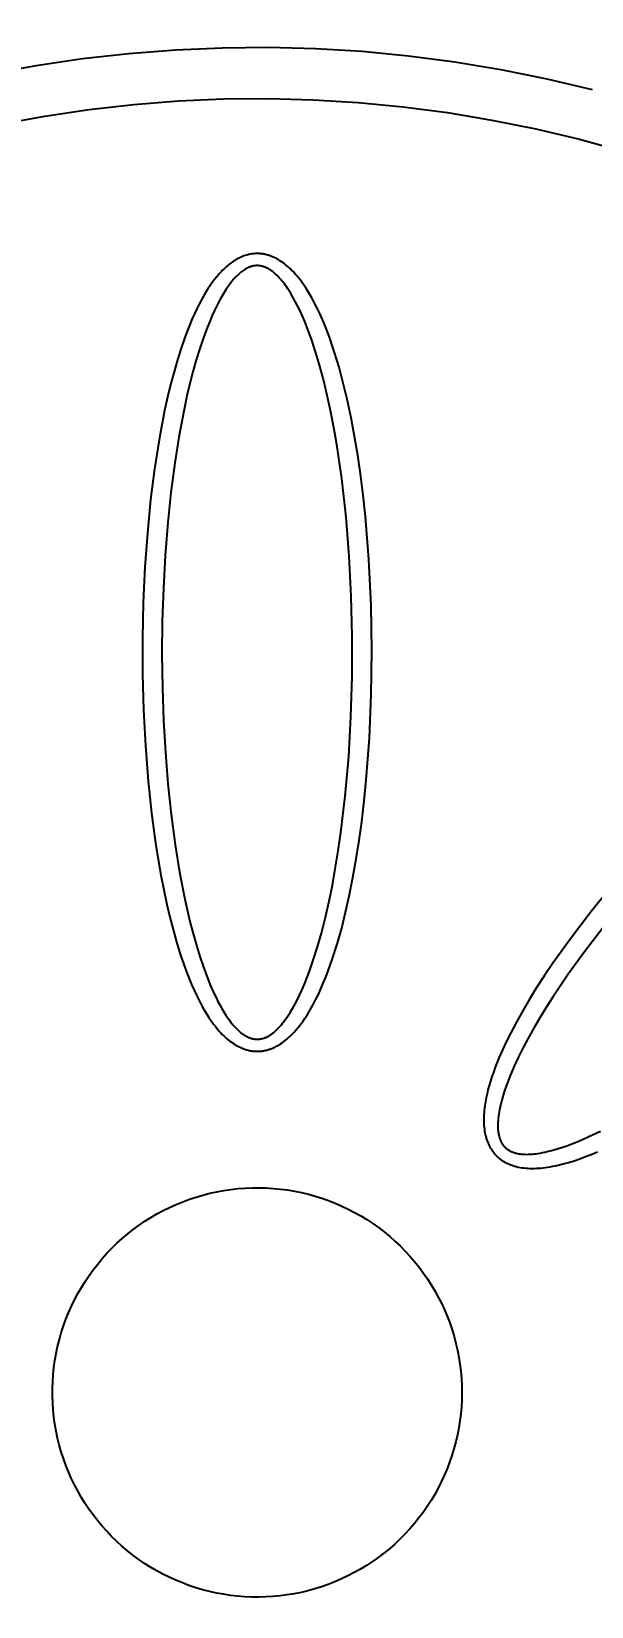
# Model space of a CAD drawing. Header units: millimetres. Extents: x 2944 to 4044, y 1234 to 2718.
# Drawn here: x 3798.56 to 3812.03, y 1647.09 to 1685 of the extents above; entities that cross this region are included whole.
import ezdxf

# ---------------------------------------------------------------- set-up
doc = ezdxf.new("R2010")
doc.units = ezdxf.units.MM
doc.layers.add('DIM2', color=3, linetype='Continuous')
doc.layers.add('main', color=7, linetype='Continuous')
doc.styles.get("Standard").update_dxf_attribs({"font": 'arial.ttf'})
doc.dimstyles.new('ISO-25', dxfattribs={"dimtxt": 2.5, "dimasz": 2.5, "dimexe": 1.25, "dimexo": 0.625, "dimtad": 1, "dimtxsty": 'Standard', "dimcen": 2.5, "dimadec": 0, "dimazin": 0, "dimtfac": 1, "dimtmove": 0, "dimatfit": 3, "dimfxl": 1, "dimarcsym": 0})

# ---------------------------------------------------------------- blocks, each defined once
blk = doc.blocks.new('*D29')
at = {"layer": 'Defpoints', "color": 0, "transparency": 16777216}
for p in [(3891.315, 1712.207), (3941.723, 1712.207), (3803.94, 1596.91)]:
    blk.add_point(p, dxfattribs=at)
at = {"layer": 'DIM2', "color": 0, "lineweight": -2, "transparency": 16777216}
for p, q in [((3891.94, 1712.207), (3942.973, 1712.207)), ((3941.723, 1608.91), (3941.723, 1700.207)), ((3804.565, 1596.91), (3942.973, 1596.91))]:
    blk.add_line(p, q, dxfattribs=at)
at = {"layer": 'DIM2', "color": 0, "transparency": 16777216}
for points in [[(3939.723, 1700.207), (3943.723, 1700.207), (3941.723, 1712.207)], [(3939.723, 1608.91), (3943.723, 1608.91), (3941.723, 1596.91)]]:
    blk.add_solid(points, dxfattribs=at)
at = {"layer": 'DIM2', "color": 0, "transparency": 16777216, "insert": (3929.065, 1654.558), "char_height": 15, "attachment_point": 5, "rotation": 90}
blk.add_mtext('115', dxfattribs=at)
blk = doc.blocks.new('*D23')
at = {"layer": 'Defpoints', "color": 0, "transparency": 16777216}
for p in [(3748.658, 1786.691), (3748.658, 1652.306), (3895.616, 1649.24)]:
    blk.add_point(p, dxfattribs=at)
at = {"layer": 'DIM2', "color": 0, "lineweight": -2, "transparency": 16777216}
for p, q in [((3748.658, 1652.931), (3748.658, 1787.941)), ((3895.616, 1649.865), (3895.616, 1787.941)), ((3883.616, 1786.691), (3760.658, 1786.691))]:
    blk.add_line(p, q, dxfattribs=at)
at = {"layer": 'DIM2', "color": 0, "transparency": 16777216}
for points in [[(3760.658, 1788.691), (3760.658, 1784.691), (3748.658, 1786.691)], [(3883.616, 1788.691), (3883.616, 1784.691), (3895.616, 1786.691)]]:
    blk.add_solid(points, dxfattribs=at)
at = {"layer": 'DIM2', "color": 0, "transparency": 16777216, "insert": (3822.137, 1799.222), "char_height": 15, "attachment_point": 5}
blk.add_mtext('147', dxfattribs=at)

msp = doc.modelspace()

# ---------------------------------------------------------------- linework, layer by layer
at = {"layer": 'main'}
for p, q in [((3798.673, 1684.179), (3799.785, 1684.345)), ((3799.785, 1684.345), (3800.901, 1684.471)), ((3800.901, 1684.471), (3802.022, 1684.559)), ((3802.022, 1684.559), (3803.145, 1684.608)), ((3803.145, 1684.608), (3804.269, 1684.617)), ((3804.269, 1684.617), (3805.392, 1684.588)), ((3805.392, 1684.588), (3806.514, 1684.52)), ((3806.514, 1684.52), (3807.633, 1684.413)), ((3807.633, 1684.413), (3808.747, 1684.267)), ((3797.568, 1683.976), (3798.673, 1684.179)), ((3808.747, 1684.267), (3809.856, 1684.083)), ((3809.856, 1684.083), (3810.958, 1683.86)), ((3810.958, 1683.86), (3812.051, 1683.599)), ((3799.946, 1683.12), (3801.02, 1683.241)), ((3801.02, 1683.241), (3802.098, 1683.326)), ((3802.098, 1683.326), (3803.178, 1683.373)), ((3803.178, 1683.373), (3804.259, 1683.382)), ((3804.259, 1683.382), (3805.339, 1683.354)), ((3805.339, 1683.354), (3806.419, 1683.288)), ((3806.419, 1683.288), (3807.495, 1683.185)), ((3807.495, 1683.185), (3808.567, 1683.045)), ((3797.813, 1682.765), (3798.877, 1682.961)), ((3798.877, 1682.961), (3799.946, 1683.12)), ((3808.567, 1683.045), (3809.633, 1682.867)), ((3809.633, 1682.867), (3810.692, 1682.653)), ((3810.692, 1682.653), (3811.744, 1682.402)), ((3811.744, 1682.402), (3812.786, 1682.115)), ((3803.33, 1679.405), (3803.302, 1679.382)), ((3803.359, 1679.426), (3803.33, 1679.405)), ((3803.389, 1679.448), (3803.359, 1679.426)), ((3803.419, 1679.468), (3803.389, 1679.448)), ((3803.449, 1679.487), (3803.419, 1679.468)), ((3803.48, 1679.506), (3803.449, 1679.487)), ((3803.512, 1679.524), (3803.48, 1679.506)), ((3803.544, 1679.541), (3803.512, 1679.524)), ((3803.574, 1679.555), (3803.544, 1679.541)), ((3803.605, 1679.569), (3803.574, 1679.555)), ((3803.636, 1679.582), (3803.605, 1679.569)), ((3803.667, 1679.594), (3803.636, 1679.582)), ((3803.699, 1679.605), (3803.667, 1679.594)), ((3803.731, 1679.615), (3803.699, 1679.605)), ((3803.764, 1679.624), (3803.731, 1679.615)), ((3803.78, 1679.628), (3803.764, 1679.624)), ((3803.796, 1679.631), (3803.78, 1679.628)), ((3803.827, 1679.637), (3803.796, 1679.631)), ((3803.857, 1679.642), (3803.827, 1679.637)), ((3803.887, 1679.646), (3803.857, 1679.642)), ((3803.918, 1679.649), (3803.887, 1679.646)), ((3803.949, 1679.651), (3803.918, 1679.649)), ((3803.98, 1679.652), (3803.949, 1679.651)), ((3804.01, 1679.652), (3803.98, 1679.652)), ((3804.026, 1679.651), (3804.01, 1679.652)), ((3804.041, 1679.65), (3804.026, 1679.651)), ((3804.061, 1679.649), (3804.041, 1679.65)), ((3804.081, 1679.647), (3804.061, 1679.649)), ((3804.101, 1679.645), (3804.081, 1679.647)), ((3804.121, 1679.642), (3804.101, 1679.645)), ((3804.141, 1679.639), (3804.121, 1679.642)), ((3804.161, 1679.635), (3804.141, 1679.639)), ((3804.181, 1679.631), (3804.161, 1679.635)), ((3804.201, 1679.627), (3804.181, 1679.631)), ((3804.22, 1679.622), (3804.201, 1679.627)), ((3804.24, 1679.616), (3804.22, 1679.622)), ((3804.259, 1679.611), (3804.24, 1679.616)), ((3804.278, 1679.605), (3804.259, 1679.611)), ((3804.297, 1679.598), (3804.278, 1679.605)), ((3804.316, 1679.591), (3804.297, 1679.598)), ((3804.335, 1679.584), (3804.316, 1679.591)), ((3804.354, 1679.577), (3804.335, 1679.584)), ((3804.375, 1679.568), (3804.354, 1679.577)), ((3804.396, 1679.559), (3804.375, 1679.568)), ((3804.416, 1679.549), (3804.396, 1679.559)), ((3804.437, 1679.539), (3804.416, 1679.549)), ((3804.457, 1679.528), (3804.437, 1679.539)), ((3804.477, 1679.517), (3804.457, 1679.528)), ((3804.496, 1679.506), (3804.477, 1679.517)), ((3804.516, 1679.494), (3804.496, 1679.506)), ((3804.554, 1679.47), (3804.516, 1679.494)), ((3804.592, 1679.445), (3804.554, 1679.47)), ((3804.629, 1679.418), (3804.592, 1679.445)), ((3804.665, 1679.39), (3804.629, 1679.418)), ((3802.961, 1679.027), (3802.908, 1678.957)), ((3803.016, 1679.095), (3802.961, 1679.027)), ((3803.044, 1679.128), (3803.016, 1679.095)), ((3803.073, 1679.161), (3803.044, 1679.128)), ((3803.099, 1679.191), (3803.073, 1679.161)), ((3803.127, 1679.22), (3803.099, 1679.191)), ((3803.154, 1679.249), (3803.127, 1679.22)), ((3803.183, 1679.277), (3803.154, 1679.249)), ((3803.212, 1679.304), (3803.183, 1679.277)), ((3803.241, 1679.331), (3803.212, 1679.304)), ((3803.271, 1679.357), (3803.241, 1679.331)), ((3803.302, 1679.382), (3803.271, 1679.357)), ((3803.429, 1679.04), (3803.403, 1679.009)), ((3803.452, 1679.065), (3803.429, 1679.04)), ((3803.474, 1679.089), (3803.452, 1679.065)), ((3803.498, 1679.113), (3803.474, 1679.089)), ((3803.521, 1679.136), (3803.498, 1679.113)), ((3803.546, 1679.159), (3803.521, 1679.136)), ((3803.571, 1679.181), (3803.546, 1679.159)), ((3803.596, 1679.202), (3803.571, 1679.181)), ((3803.622, 1679.222), (3803.596, 1679.202)), ((3803.645, 1679.239), (3803.622, 1679.222)), ((3803.668, 1679.255), (3803.645, 1679.239)), ((3803.692, 1679.27), (3803.668, 1679.255)), ((3803.704, 1679.277), (3803.692, 1679.27)), ((3803.716, 1679.284), (3803.704, 1679.277)), ((3803.728, 1679.291), (3803.716, 1679.284)), ((3803.741, 1679.298), (3803.728, 1679.291)), ((3803.753, 1679.304), (3803.741, 1679.298)), ((3803.766, 1679.31), (3803.753, 1679.304)), ((3803.779, 1679.316), (3803.766, 1679.31)), ((3803.792, 1679.321), (3803.779, 1679.316)), ((3803.805, 1679.326), (3803.792, 1679.321)), ((3803.818, 1679.331), (3803.805, 1679.326)), ((3803.83, 1679.335), (3803.818, 1679.331)), ((3803.841, 1679.339), (3803.83, 1679.335)), ((3803.853, 1679.342), (3803.841, 1679.339)), ((3803.865, 1679.345), (3803.853, 1679.342)), ((3803.876, 1679.348), (3803.865, 1679.345)), ((3803.888, 1679.351), (3803.876, 1679.348)), ((3803.9, 1679.353), (3803.888, 1679.351)), ((3803.912, 1679.355), (3803.9, 1679.353)), ((3803.924, 1679.357), (3803.912, 1679.355)), ((3803.936, 1679.358), (3803.924, 1679.357)), ((3803.948, 1679.36), (3803.936, 1679.358)), ((3803.96, 1679.361), (3803.948, 1679.36)), ((3803.972, 1679.361), (3803.96, 1679.361)), ((3803.985, 1679.361), (3803.972, 1679.361)), ((3803.997, 1679.361), (3803.985, 1679.361)), ((3804.009, 1679.361), (3803.997, 1679.361)), ((3804.024, 1679.36), (3804.009, 1679.361)), ((3804.04, 1679.359), (3804.024, 1679.36)), ((3804.055, 1679.357), (3804.04, 1679.359)), ((3804.07, 1679.354), (3804.055, 1679.357)), ((3804.086, 1679.351), (3804.07, 1679.354)), ((3804.101, 1679.348), (3804.086, 1679.351)), ((3804.116, 1679.344), (3804.101, 1679.348)), ((3804.131, 1679.34), (3804.116, 1679.344)), ((3804.146, 1679.335), (3804.131, 1679.34)), ((3804.161, 1679.33), (3804.146, 1679.335)), ((3804.175, 1679.324), (3804.161, 1679.33)), ((3804.19, 1679.319), (3804.175, 1679.324)), ((3804.204, 1679.312), (3804.19, 1679.319)), ((3804.218, 1679.306), (3804.204, 1679.312)), ((3804.232, 1679.299), (3804.218, 1679.306)), ((3804.246, 1679.292), (3804.232, 1679.299)), ((3804.263, 1679.283), (3804.246, 1679.292)), ((3804.279, 1679.273), (3804.263, 1679.283)), ((3804.295, 1679.263), (3804.279, 1679.273)), ((3804.311, 1679.253), (3804.295, 1679.263)), ((3804.327, 1679.242), (3804.311, 1679.253)), ((3804.343, 1679.231), (3804.327, 1679.242)), ((3804.358, 1679.22), (3804.343, 1679.231)), ((3804.373, 1679.209), (3804.358, 1679.22)), ((3804.388, 1679.197), (3804.373, 1679.209)), ((3804.402, 1679.184), (3804.388, 1679.197)), ((3804.431, 1679.159), (3804.402, 1679.184)), ((3804.458, 1679.133), (3804.431, 1679.159)), ((3804.485, 1679.107), (3804.458, 1679.133)), ((3804.519, 1679.071), (3804.485, 1679.107)), ((3804.552, 1679.035), (3804.519, 1679.071)), ((3804.583, 1678.998), (3804.552, 1679.035)), ((3804.704, 1679.358), (3804.665, 1679.39)), ((3804.742, 1679.325), (3804.704, 1679.358)), ((3804.78, 1679.29), (3804.742, 1679.325)), ((3804.816, 1679.255), (3804.78, 1679.29)), ((3804.851, 1679.219), (3804.816, 1679.255)), ((3804.886, 1679.182), (3804.851, 1679.219)), ((3804.92, 1679.144), (3804.886, 1679.182)), ((3804.952, 1679.105), (3804.92, 1679.144)), ((3804.991, 1679.058), (3804.952, 1679.105)), ((3805.029, 1679.01), (3804.991, 1679.058)), ((3802.749, 1678.715), (3802.697, 1678.628)), ((3802.802, 1678.801), (3802.749, 1678.715)), ((3802.858, 1678.885), (3802.802, 1678.801)), ((3802.908, 1678.957), (3802.858, 1678.885)), ((3803.185, 1678.702), (3803.138, 1678.622)), ((3803.234, 1678.78), (3803.185, 1678.702)), ((3803.28, 1678.848), (3803.234, 1678.78)), ((3803.327, 1678.914), (3803.28, 1678.848)), ((3803.352, 1678.946), (3803.327, 1678.914)), ((3803.377, 1678.978), (3803.352, 1678.946)), ((3803.403, 1679.009), (3803.377, 1678.978)), ((3804.614, 1678.96), (3804.583, 1678.998)), ((3804.643, 1678.922), (3804.614, 1678.96)), ((3804.672, 1678.883), (3804.643, 1678.922)), ((3804.7, 1678.843), (3804.672, 1678.883)), ((3804.728, 1678.803), (3804.7, 1678.843)), ((3804.759, 1678.754), (3804.728, 1678.803)), ((3804.79, 1678.704), (3804.759, 1678.754)), ((3804.85, 1678.604), (3804.79, 1678.704)), ((3805.065, 1678.961), (3805.029, 1679.01)), ((3805.101, 1678.911), (3805.065, 1678.961)), ((3805.135, 1678.861), (3805.101, 1678.911)), ((3805.169, 1678.81), (3805.135, 1678.861)), ((3805.234, 1678.706), (3805.169, 1678.81)), ((3805.304, 1678.585), (3805.234, 1678.706)), ((3802.537, 1678.325), (3802.485, 1678.216)), ((3802.591, 1678.433), (3802.537, 1678.325)), ((3802.648, 1678.54), (3802.591, 1678.433)), ((3802.697, 1678.628), (3802.648, 1678.54)), ((3802.952, 1678.262), (3802.906, 1678.161)), ((3802.999, 1678.362), (3802.952, 1678.262)), ((3803.049, 1678.46), (3802.999, 1678.362)), ((3803.092, 1678.542), (3803.049, 1678.46)), ((3803.138, 1678.622), (3803.092, 1678.542)), ((3804.906, 1678.501), (3804.85, 1678.604)), ((3804.96, 1678.398), (3804.906, 1678.501)), ((3805.021, 1678.272), (3804.96, 1678.398)), ((3805.078, 1678.145), (3805.021, 1678.272)), ((3805.371, 1678.462), (3805.304, 1678.585)), ((3805.434, 1678.337), (3805.371, 1678.462)), ((3805.494, 1678.21), (3805.434, 1678.337)), ((3802.342, 1677.882), (3802.256, 1677.655)), ((3802.436, 1678.105), (3802.342, 1677.882)), ((3802.485, 1678.216), (3802.436, 1678.105)), ((3802.862, 1678.06), (3802.767, 1677.823)), ((3802.906, 1678.161), (3802.862, 1678.06)), ((3805.133, 1678.017), (3805.078, 1678.145)), ((3805.185, 1677.888), (3805.133, 1678.017)), ((3805.241, 1677.739), (3805.185, 1677.888)), ((3805.559, 1678.064), (3805.494, 1678.21)), ((3805.621, 1677.916), (3805.559, 1678.064)), ((3805.679, 1677.766), (3805.621, 1677.916)), ((3802.256, 1677.655), (3802.159, 1677.376)), ((3802.68, 1677.583), (3802.599, 1677.341)), ((3802.767, 1677.823), (3802.68, 1677.583)), ((3805.295, 1677.589), (3805.241, 1677.739)), ((3805.395, 1677.287), (3805.295, 1677.589)), ((3805.735, 1677.616), (3805.679, 1677.766)), ((3805.796, 1677.442), (3805.735, 1677.616)), ((3802.159, 1677.376), (3802.07, 1677.093)), ((3802.599, 1677.341), (3802.524, 1677.096)), ((3805.498, 1676.938), (3805.395, 1677.287)), ((3805.853, 1677.267), (3805.796, 1677.442)), ((3805.96, 1676.914), (3805.853, 1677.267)), ((3801.988, 1676.809), (3801.912, 1676.523)), ((3802.07, 1677.093), (3801.988, 1676.809)), ((3802.443, 1676.809), (3802.369, 1676.521)), ((3802.524, 1677.096), (3802.443, 1676.809)), ((3805.591, 1676.586), (3805.498, 1676.938)), ((3806.062, 1676.533), (3805.96, 1676.914)), ((3801.912, 1676.523), (3801.834, 1676.198)), ((3802.369, 1676.521), (3802.3, 1676.23)), ((3805.676, 1676.233), (3805.591, 1676.586)), ((3806.154, 1676.15), (3806.062, 1676.533)), ((3801.834, 1676.198), (3801.762, 1675.872)), ((3802.3, 1676.23), (3802.237, 1675.939)), ((3805.753, 1675.877), (3805.676, 1676.233)), ((3806.249, 1675.702), (3806.154, 1676.15)), ((3801.762, 1675.872), (3801.637, 1675.217)), ((3802.237, 1675.939), (3802.111, 1675.28)), ((3805.832, 1675.469), (3805.753, 1675.877)), ((3806.334, 1675.252), (3806.249, 1675.702)), ((3802.111, 1675.28), (3802.005, 1674.618)), ((3805.903, 1675.059), (3805.832, 1675.469)), ((3806.409, 1674.801), (3806.334, 1675.252)), ((3801.637, 1675.217), (3801.52, 1674.474)), ((3806.024, 1674.236), (3805.903, 1675.059)), ((3801.52, 1674.474), (3801.425, 1673.729)), ((3802.005, 1674.618), (3801.911, 1673.898)), ((3806.475, 1674.348), (3806.409, 1674.801)), ((3806.128, 1673.305), (3806.024, 1674.236)), ((3806.539, 1673.835), (3806.475, 1674.348)), ((3801.425, 1673.729), (3801.346, 1672.922)), ((3801.911, 1673.898), (3801.836, 1673.177)), ((3806.595, 1673.32), (3806.539, 1673.835)), ((3801.836, 1673.177), (3801.774, 1672.388)), ((3806.204, 1672.372), (3806.128, 1673.305)), ((3806.678, 1672.29), (3806.595, 1673.32)), ((3801.346, 1672.922), (3801.288, 1672.113)), ((3801.774, 1672.388), (3801.731, 1671.598)), ((3806.254, 1671.406), (3806.204, 1672.372)), ((3806.732, 1671.191), (3806.678, 1672.29)), ((3801.288, 1672.113), (3801.247, 1671.252)), ((3801.731, 1671.598), (3801.705, 1670.801)), ((3801.247, 1671.252), (3801.228, 1670.391)), ((3806.278, 1670.439), (3806.254, 1671.406)), ((3806.75, 1670.091), (3806.732, 1671.191)), ((3801.705, 1670.801), (3801.697, 1670.003)), ((3801.228, 1670.391), (3801.231, 1669.529)), ((3806.275, 1669.471), (3806.278, 1670.439)), ((3801.697, 1670.003), (3801.707, 1669.206)), ((3806.735, 1669.039), (3806.75, 1670.091)), ((3801.231, 1669.529), (3801.254, 1668.667)), ((3801.707, 1669.206), (3801.735, 1668.408)), ((3806.246, 1668.504), (3806.275, 1669.471)), ((3806.689, 1667.989), (3806.735, 1669.039)), ((3801.254, 1668.667), (3801.299, 1667.811)), ((3801.735, 1668.408), (3801.779, 1667.646)), ((3806.191, 1667.547), (3806.246, 1668.504)), ((3801.299, 1667.811), (3801.366, 1666.955)), ((3801.779, 1667.646), (3801.84, 1666.886)), ((3806.613, 1666.982), (3806.689, 1667.989)), ((3806.108, 1666.592), (3806.191, 1667.547)), ((3801.366, 1666.955), (3801.448, 1666.179)), ((3801.84, 1666.886), (3801.917, 1666.154)), ((3806.563, 1666.48), (3806.613, 1666.982)), ((3806.004, 1665.715), (3806.108, 1666.592)), ((3801.448, 1666.179), (3801.553, 1665.405)), ((3801.917, 1666.154), (3802.014, 1665.424)), ((3806.504, 1665.978), (3806.563, 1666.48)), ((3806.443, 1665.528), (3806.504, 1665.978)), ((3801.553, 1665.405), (3801.672, 1664.691)), ((3802.014, 1665.424), (3802.121, 1664.765)), ((3805.94, 1665.278), (3806.004, 1665.715)), ((3806.373, 1665.08), (3806.443, 1665.528)), ((3805.869, 1664.842), (3805.94, 1665.278)), ((3806.294, 1664.633), (3806.373, 1665.08)), ((3801.672, 1664.691), (3801.741, 1664.336)), ((3802.121, 1664.765), (3802.248, 1664.11)), ((3805.798, 1664.452), (3805.869, 1664.842)), ((3806.205, 1664.188), (3806.294, 1664.633)), ((3801.741, 1664.336), (3801.817, 1663.982)), ((3805.719, 1664.064), (3805.798, 1664.452)), ((3812.49, 1664.39), (3811.999, 1663.783)), ((3801.817, 1663.982), (3801.887, 1663.681)), ((3802.248, 1664.11), (3802.311, 1663.824)), ((3805.631, 1663.677), (3805.719, 1664.064)), ((3806.118, 1663.801), (3806.205, 1664.188)), ((3801.887, 1663.681), (3801.964, 1663.382)), ((3802.311, 1663.824), (3802.38, 1663.54)), ((3802.38, 1663.54), (3802.454, 1663.257)), ((3805.533, 1663.293), (3805.631, 1663.677)), ((3806.022, 1663.417), (3806.118, 1663.801)), ((3811.999, 1663.783), (3811.525, 1663.161)), ((3801.964, 1663.382), (3802.048, 1663.085)), ((3802.454, 1663.257), (3802.534, 1662.976)), ((3805.441, 1662.967), (3805.533, 1663.293)), ((3805.919, 1663.05), (3806.022, 1663.417)), ((3811.525, 1663.161), (3811.105, 1662.573)), ((3812.313, 1663.433), (3811.866, 1662.849)), ((3802.048, 1663.085), (3802.139, 1662.789)), ((3802.139, 1662.789), (3802.222, 1662.542)), ((3802.534, 1662.976), (3802.608, 1662.736)), ((3802.608, 1662.736), (3802.688, 1662.497)), ((3805.339, 1662.643), (3805.441, 1662.967)), ((3805.804, 1662.686), (3805.919, 1663.05)), ((3811.866, 1662.849), (3811.475, 1662.307)), ((3802.222, 1662.542), (3802.312, 1662.298)), ((3802.688, 1662.497), (3802.774, 1662.261)), ((3805.181, 1662.208), (3805.236, 1662.352)), ((3805.236, 1662.352), (3805.339, 1662.643)), ((3805.64, 1662.237), (3805.698, 1662.386)), ((3805.698, 1662.386), (3805.804, 1662.686)), ((3811.105, 1662.573), (3810.903, 1662.273)), ((3802.312, 1662.298), (3802.36, 1662.177)), ((3802.36, 1662.177), (3802.41, 1662.057)), ((3802.41, 1662.057), (3802.463, 1661.938)), ((3802.774, 1662.261), (3802.869, 1662.028)), ((3802.869, 1662.028), (3802.953, 1661.838)), ((3805.071, 1661.942), (3805.124, 1662.065)), ((3805.124, 1662.065), (3805.181, 1662.208)), ((3805.522, 1661.955), (3805.58, 1662.089)), ((3805.58, 1662.089), (3805.64, 1662.237)), ((3810.706, 1661.969), (3810.544, 1661.707)), ((3810.903, 1662.273), (3810.706, 1661.969)), ((3811.475, 1662.307), (3811.102, 1661.754)), ((3802.463, 1661.938), (3802.517, 1661.82)), ((3802.517, 1661.82), (3802.566, 1661.721)), ((3802.566, 1661.721), (3802.616, 1661.623)), ((3802.616, 1661.623), (3802.668, 1661.527)), ((3802.953, 1661.838), (3802.998, 1661.744)), ((3802.998, 1661.744), (3803.045, 1661.65)), ((3803.045, 1661.65), (3803.089, 1661.567)), ((3804.839, 1661.481), (3804.894, 1661.579)), ((3804.894, 1661.579), (3804.956, 1661.698)), ((3804.956, 1661.698), (3805.015, 1661.819)), ((3805.015, 1661.819), (3805.071, 1661.942)), ((3805.328, 1661.562), (3805.396, 1661.691)), ((3805.396, 1661.691), (3805.461, 1661.822)), ((3805.461, 1661.822), (3805.522, 1661.955)), ((3810.544, 1661.707), (3810.386, 1661.441)), ((3811.102, 1661.754), (3810.945, 1661.508)), ((3802.668, 1661.527), (3802.723, 1661.432)), ((3802.723, 1661.432), (3802.774, 1661.347)), ((3802.774, 1661.347), (3802.827, 1661.264)), ((3802.827, 1661.264), (3802.883, 1661.183)), ((3803.089, 1661.567), (3803.135, 1661.485)), ((3803.135, 1661.485), (3803.184, 1661.404)), ((3803.184, 1661.404), (3803.234, 1661.324)), ((3803.234, 1661.324), (3803.29, 1661.241)), ((3803.29, 1661.241), (3803.319, 1661.201)), ((3803.319, 1661.201), (3803.349, 1661.161)), ((3804.629, 1661.163), (3804.656, 1661.199)), ((3804.656, 1661.199), (3804.689, 1661.244)), ((3804.689, 1661.244), (3804.721, 1661.291)), ((3804.721, 1661.291), (3804.751, 1661.337)), ((3804.751, 1661.337), (3804.781, 1661.385)), ((3804.781, 1661.385), (3804.839, 1661.481)), ((3805.092, 1661.18), (3805.128, 1661.232)), ((3805.128, 1661.232), (3805.164, 1661.286)), ((3805.164, 1661.286), (3805.199, 1661.34)), ((3805.199, 1661.34), (3805.265, 1661.45)), ((3805.265, 1661.45), (3805.328, 1661.562)), ((3810.386, 1661.441), (3810.235, 1661.171)), ((3810.792, 1661.258), (3810.644, 1661.006)), ((3810.945, 1661.508), (3810.792, 1661.258)), ((3802.883, 1661.183), (3802.941, 1661.103)), ((3802.941, 1661.103), (3802.974, 1661.061)), ((3802.974, 1661.061), (3803.007, 1661.019)), ((3803.007, 1661.019), (3803.042, 1660.978)), ((3803.042, 1660.978), (3803.077, 1660.937)), ((3803.077, 1660.937), (3803.113, 1660.898)), ((3803.113, 1660.898), (3803.15, 1660.859)), ((3803.15, 1660.859), (3803.189, 1660.822)), ((3803.189, 1660.822), (3803.228, 1660.785)), ((3803.349, 1661.161), (3803.38, 1661.122)), ((3803.38, 1661.122), (3803.412, 1661.083)), ((3803.412, 1661.083), (3803.445, 1661.046)), ((3803.445, 1661.046), (3803.48, 1661.009)), ((3803.48, 1661.009), (3803.506, 1660.982)), ((3803.506, 1660.982), (3803.534, 1660.956)), ((3803.534, 1660.956), (3803.562, 1660.93)), ((3803.562, 1660.93), (3803.591, 1660.906)), ((3803.591, 1660.906), (3803.605, 1660.894)), ((3803.605, 1660.894), (3803.62, 1660.883)), ((3803.62, 1660.883), (3803.635, 1660.871)), ((3803.635, 1660.871), (3803.651, 1660.86)), ((3803.651, 1660.86), (3803.667, 1660.85)), ((3803.667, 1660.85), (3803.683, 1660.84)), ((3803.683, 1660.84), (3803.699, 1660.83)), ((3803.699, 1660.83), (3803.715, 1660.82)), ((3803.715, 1660.82), (3803.728, 1660.813)), ((3804.257, 1660.818), (3804.273, 1660.826)), ((3804.273, 1660.826), (3804.288, 1660.835)), ((3804.288, 1660.835), (3804.303, 1660.845)), ((3804.303, 1660.845), (3804.317, 1660.855)), ((3804.317, 1660.855), (3804.332, 1660.865)), ((3804.332, 1660.865), (3804.346, 1660.875)), ((3804.346, 1660.875), (3804.36, 1660.886)), ((3804.36, 1660.886), (3804.388, 1660.907)), ((3804.388, 1660.907), (3804.415, 1660.93)), ((3804.415, 1660.93), (3804.432, 1660.945)), ((3804.432, 1660.945), (3804.448, 1660.961)), ((3804.448, 1660.961), (3804.481, 1660.992)), ((3804.481, 1660.992), (3804.512, 1661.025)), ((3804.512, 1661.025), (3804.543, 1661.058)), ((3804.543, 1661.058), (3804.572, 1661.092)), ((3804.572, 1661.092), (3804.601, 1661.127)), ((3804.601, 1661.127), (3804.629, 1661.163)), ((3804.772, 1660.806), (3804.81, 1660.843)), ((3804.81, 1660.843), (3804.848, 1660.881)), ((3804.848, 1660.881), (3804.884, 1660.92)), ((3804.884, 1660.92), (3804.92, 1660.96)), ((3804.92, 1660.96), (3804.955, 1661.001)), ((3804.955, 1661.001), (3804.989, 1661.042)), ((3804.989, 1661.042), (3805.022, 1661.085)), ((3805.022, 1661.085), (3805.054, 1661.127)), ((3805.054, 1661.127), (3805.092, 1661.18)), ((3810.091, 1660.898), (3809.975, 1660.664)), ((3810.235, 1661.171), (3810.091, 1660.898)), ((3810.644, 1661.006), (3810.502, 1660.751)), ((3803.228, 1660.785), (3803.262, 1660.755)), ((3803.262, 1660.755), (3803.296, 1660.726)), ((3803.296, 1660.726), (3803.331, 1660.698)), ((3803.331, 1660.698), (3803.368, 1660.671)), ((3803.368, 1660.671), (3803.405, 1660.645)), ((3803.405, 1660.645), (3803.442, 1660.621)), ((3803.442, 1660.621), (3803.462, 1660.609)), ((3803.462, 1660.609), (3803.481, 1660.597)), ((3803.481, 1660.597), (3803.501, 1660.586)), ((3803.501, 1660.586), (3803.52, 1660.575)), ((3803.52, 1660.575), (3803.557, 1660.556)), ((3803.557, 1660.556), (3803.576, 1660.547)), ((3803.576, 1660.547), (3803.595, 1660.539)), ((3803.595, 1660.539), (3803.613, 1660.531)), ((3803.613, 1660.531), (3803.633, 1660.523)), ((3803.633, 1660.523), (3803.652, 1660.515)), ((3803.652, 1660.515), (3803.671, 1660.508)), ((3803.671, 1660.508), (3803.691, 1660.501)), ((3803.691, 1660.501), (3803.71, 1660.495)), ((3803.71, 1660.495), (3803.73, 1660.489)), ((3803.728, 1660.813), (3803.742, 1660.806)), ((3803.73, 1660.489), (3803.75, 1660.484)), ((3803.742, 1660.806), (3803.756, 1660.799)), ((3803.75, 1660.484), (3803.77, 1660.478)), ((3803.756, 1660.799), (3803.77, 1660.793)), ((3803.77, 1660.793), (3803.784, 1660.786)), ((3803.77, 1660.478), (3803.79, 1660.474)), ((3803.784, 1660.786), (3803.798, 1660.781)), ((3803.79, 1660.474), (3803.81, 1660.47)), ((3803.798, 1660.781), (3803.812, 1660.775)), ((3803.81, 1660.47), (3803.83, 1660.466)), ((3803.812, 1660.775), (3803.826, 1660.77)), ((3803.826, 1660.77), (3803.841, 1660.765)), ((3803.83, 1660.466), (3803.851, 1660.462)), ((3803.841, 1660.765), (3803.855, 1660.761)), ((3803.851, 1660.462), (3803.871, 1660.46)), ((3803.855, 1660.761), (3803.87, 1660.757)), ((3803.87, 1660.757), (3803.885, 1660.753)), ((3803.871, 1660.46), (3803.891, 1660.457)), ((3803.885, 1660.753), (3803.9, 1660.75)), ((3803.891, 1660.457), (3803.912, 1660.455)), ((3803.9, 1660.75), (3803.915, 1660.748)), ((3803.912, 1660.455), (3803.932, 1660.454)), ((3803.915, 1660.748), (3803.93, 1660.746)), ((3803.93, 1660.746), (3803.945, 1660.744)), ((3803.932, 1660.454), (3803.953, 1660.453)), ((3803.945, 1660.744), (3803.96, 1660.743)), ((3803.953, 1660.453), (3803.973, 1660.452)), ((3803.96, 1660.743), (3803.975, 1660.742)), ((3803.973, 1660.452), (3803.994, 1660.452)), ((3803.975, 1660.742), (3803.989, 1660.742)), ((3803.989, 1660.742), (3804.004, 1660.743)), ((3803.994, 1660.452), (3804.015, 1660.452)), ((3804.004, 1660.743), (3804.019, 1660.743)), ((3804.015, 1660.452), (3804.035, 1660.453)), ((3804.019, 1660.743), (3804.034, 1660.745)), ((3804.034, 1660.745), (3804.048, 1660.746)), ((3804.035, 1660.453), (3804.056, 1660.455)), ((3804.048, 1660.746), (3804.063, 1660.748)), ((3804.056, 1660.455), (3804.076, 1660.456)), ((3804.063, 1660.748), (3804.078, 1660.751)), ((3804.076, 1660.456), (3804.097, 1660.458)), ((3804.078, 1660.751), (3804.093, 1660.754)), ((3804.093, 1660.754), (3804.107, 1660.757)), ((3804.097, 1660.458), (3804.117, 1660.461)), ((3804.107, 1660.757), (3804.122, 1660.761)), ((3804.117, 1660.461), (3804.137, 1660.464)), ((3804.122, 1660.761), (3804.136, 1660.765)), ((3804.136, 1660.765), (3804.15, 1660.77)), ((3804.137, 1660.464), (3804.158, 1660.468)), ((3804.15, 1660.77), (3804.164, 1660.775)), ((3804.158, 1660.468), (3804.178, 1660.472)), ((3804.164, 1660.775), (3804.178, 1660.78)), ((3804.178, 1660.78), (3804.195, 1660.787)), ((3804.178, 1660.472), (3804.198, 1660.476)), ((3804.195, 1660.787), (3804.211, 1660.794)), ((3804.198, 1660.476), (3804.219, 1660.481)), ((3804.211, 1660.794), (3804.226, 1660.801)), ((3804.219, 1660.481), (3804.239, 1660.487)), ((3804.226, 1660.801), (3804.242, 1660.809)), ((3804.239, 1660.487), (3804.259, 1660.493)), ((3804.242, 1660.809), (3804.257, 1660.818)), ((3804.259, 1660.493), (3804.279, 1660.499)), ((3804.279, 1660.499), (3804.298, 1660.506)), ((3804.298, 1660.506), (3804.318, 1660.513)), ((3804.318, 1660.513), (3804.338, 1660.52)), ((3804.338, 1660.52), (3804.357, 1660.528)), ((3804.357, 1660.528), (3804.376, 1660.536)), ((3804.376, 1660.536), (3804.395, 1660.545)), ((3804.395, 1660.545), (3804.414, 1660.554)), ((3804.414, 1660.554), (3804.433, 1660.563)), ((3804.433, 1660.563), (3804.47, 1660.583)), ((3804.47, 1660.583), (3804.49, 1660.594)), ((3804.49, 1660.594), (3804.511, 1660.606)), ((3804.511, 1660.606), (3804.531, 1660.618)), ((3804.531, 1660.618), (3804.55, 1660.631)), ((3804.55, 1660.631), (3804.589, 1660.657)), ((3804.589, 1660.657), (3804.628, 1660.685)), ((3804.628, 1660.685), (3804.665, 1660.713)), ((3804.665, 1660.713), (3804.701, 1660.743)), ((3804.701, 1660.743), (3804.737, 1660.774)), ((3804.737, 1660.774), (3804.772, 1660.806)), ((3809.975, 1660.664), (3809.866, 1660.428)), ((3810.384, 1660.528), (3810.272, 1660.303)), ((3810.502, 1660.751), (3810.384, 1660.528)), ((3809.718, 1660.067), (3809.673, 1659.944)), ((3809.765, 1660.188), (3809.718, 1660.067)), ((3809.814, 1660.308), (3809.765, 1660.188)), ((3809.866, 1660.428), (3809.814, 1660.308)), ((3810.167, 1660.075), (3810.069, 1659.843)), ((3810.272, 1660.303), (3810.167, 1660.075)), ((3809.603, 1659.736), (3809.572, 1659.631)), ((3809.637, 1659.841), (3809.603, 1659.736)), ((3809.673, 1659.944), (3809.637, 1659.841)), ((3810.069, 1659.843), (3809.994, 1659.649)), ((3809.499, 1659.333), (3809.481, 1659.236)), ((3809.52, 1659.429), (3809.499, 1659.333)), ((3809.543, 1659.525), (3809.52, 1659.429)), ((3809.572, 1659.631), (3809.543, 1659.525)), ((3809.899, 1659.361), (3809.873, 1659.271)), ((3809.926, 1659.452), (3809.899, 1659.361)), ((3809.959, 1659.551), (3809.926, 1659.452)), ((3809.994, 1659.649), (3809.959, 1659.551)), ((3809.445, 1658.925), (3809.442, 1658.871)), ((3809.448, 1658.978), (3809.445, 1658.925)), ((3809.453, 1659.032), (3809.448, 1658.978)), ((3809.459, 1659.085), (3809.453, 1659.032)), ((3809.466, 1659.138), (3809.459, 1659.085)), ((3809.481, 1659.236), (3809.466, 1659.138)), ((3809.802, 1658.94), (3809.795, 1658.89)), ((3809.81, 1658.989), (3809.802, 1658.94)), ((3809.829, 1659.088), (3809.81, 1658.989)), ((3809.85, 1659.179), (3809.829, 1659.088)), ((3809.873, 1659.271), (3809.85, 1659.179)), ((3809.442, 1658.871), (3809.441, 1658.818)), ((3809.441, 1658.818), (3809.442, 1658.764)), ((3809.442, 1658.764), (3809.443, 1658.711)), ((3809.443, 1658.711), (3809.446, 1658.666)), ((3809.446, 1658.666), (3809.45, 1658.621)), ((3809.45, 1658.621), (3809.455, 1658.576)), ((3809.455, 1658.576), (3809.462, 1658.531)), ((3809.782, 1658.741), (3809.78, 1658.691)), ((3809.78, 1658.691), (3809.78, 1658.653)), ((3809.78, 1658.653), (3809.78, 1658.615)), ((3809.78, 1658.615), (3809.782, 1658.577)), ((3809.785, 1658.791), (3809.782, 1658.741)), ((3809.782, 1658.577), (3809.785, 1658.54)), ((3809.789, 1658.841), (3809.785, 1658.791)), ((3809.795, 1658.89), (3809.789, 1658.841)), ((3809.462, 1658.531), (3809.47, 1658.487)), ((3809.47, 1658.487), (3809.479, 1658.443)), ((3809.479, 1658.443), (3809.484, 1658.421)), ((3809.484, 1658.421), (3809.49, 1658.399)), ((3809.49, 1658.399), (3809.496, 1658.377)), ((3809.496, 1658.377), (3809.502, 1658.355)), ((3809.502, 1658.355), (3809.515, 1658.316)), ((3809.515, 1658.316), (3809.521, 1658.297)), ((3809.521, 1658.297), (3809.529, 1658.277)), ((3809.529, 1658.277), (3809.536, 1658.258)), ((3809.536, 1658.258), (3809.544, 1658.239)), ((3809.544, 1658.239), (3809.552, 1658.22)), ((3809.552, 1658.22), (3809.561, 1658.201)), ((3809.561, 1658.201), (3809.57, 1658.183)), ((3809.57, 1658.183), (3809.58, 1658.164)), ((3809.785, 1658.54), (3809.787, 1658.521)), ((3809.787, 1658.521), (3809.79, 1658.502)), ((3809.79, 1658.502), (3809.793, 1658.483)), ((3809.793, 1658.483), (3809.796, 1658.465)), ((3809.796, 1658.465), (3809.8, 1658.446)), ((3809.8, 1658.446), (3809.804, 1658.428)), ((3809.804, 1658.428), (3809.808, 1658.409)), ((3809.808, 1658.409), (3809.813, 1658.391)), ((3809.813, 1658.391), (3809.817, 1658.376)), ((3809.817, 1658.376), (3809.822, 1658.362)), ((3809.822, 1658.362), (3809.827, 1658.347)), ((3809.827, 1658.347), (3809.832, 1658.333)), ((3809.832, 1658.333), (3809.837, 1658.319)), ((3809.837, 1658.319), (3809.843, 1658.304)), ((3809.843, 1658.304), (3809.849, 1658.291)), ((3809.849, 1658.291), (3809.856, 1658.277)), ((3809.856, 1658.277), (3809.863, 1658.263)), ((3809.863, 1658.263), (3809.87, 1658.25)), ((3809.87, 1658.25), (3809.878, 1658.237)), ((3809.878, 1658.237), (3809.886, 1658.224)), ((3809.886, 1658.224), (3809.894, 1658.211)), ((3809.894, 1658.211), (3809.903, 1658.198)), ((3809.903, 1658.198), (3809.912, 1658.186)), ((3809.912, 1658.186), (3809.922, 1658.174)), ((3809.922, 1658.174), (3809.931, 1658.163)), ((3811.311, 1658.134), (3811.438, 1658.178)), ((3811.438, 1658.178), (3811.564, 1658.225)), ((3811.564, 1658.225), (3811.689, 1658.275)), ((3811.689, 1658.275), (3811.831, 1658.335)), ((3811.831, 1658.335), (3811.972, 1658.398)), ((3811.972, 1658.398), (3812.25, 1658.532)), ((3809.58, 1658.164), (3809.589, 1658.146)), ((3809.589, 1658.146), (3809.599, 1658.128)), ((3809.599, 1658.128), (3809.61, 1658.11)), ((3809.61, 1658.11), (3809.621, 1658.093)), ((3809.621, 1658.093), (3809.632, 1658.076)), ((3809.632, 1658.076), (3809.644, 1658.059)), ((3809.644, 1658.059), (3809.656, 1658.042)), ((3809.656, 1658.042), (3809.668, 1658.026)), ((3809.668, 1658.026), (3809.681, 1658.01)), ((3809.681, 1658.01), (3809.694, 1657.994)), ((3809.694, 1657.994), (3809.707, 1657.978)), ((3809.707, 1657.978), (3809.721, 1657.963)), ((3809.721, 1657.963), (3809.735, 1657.948)), ((3809.735, 1657.948), (3809.75, 1657.933)), ((3809.75, 1657.933), (3809.765, 1657.919)), ((3809.765, 1657.919), (3809.78, 1657.905)), ((3809.78, 1657.905), (3809.795, 1657.891)), ((3809.795, 1657.891), (3809.811, 1657.878)), ((3809.811, 1657.878), (3809.827, 1657.865)), ((3809.827, 1657.865), (3809.843, 1657.853)), ((3809.843, 1657.853), (3809.86, 1657.841)), ((3809.86, 1657.841), (3809.876, 1657.829)), ((3809.876, 1657.829), (3809.894, 1657.817)), ((3809.894, 1657.817), (3809.911, 1657.806)), ((3809.911, 1657.806), (3809.929, 1657.795)), ((3809.929, 1657.795), (3809.947, 1657.785)), ((3809.931, 1658.163), (3809.941, 1658.152)), ((3809.941, 1658.152), (3809.952, 1658.142)), ((3809.952, 1658.142), (3809.962, 1658.132)), ((3809.962, 1658.132), (3809.973, 1658.122)), ((3809.973, 1658.122), (3809.985, 1658.112)), ((3809.985, 1658.112), (3809.996, 1658.103)), ((3809.996, 1658.103), (3810.008, 1658.094)), ((3810.008, 1658.094), (3810.02, 1658.085)), ((3810.02, 1658.085), (3810.033, 1658.077)), ((3810.033, 1658.077), (3810.046, 1658.069)), ((3810.046, 1658.069), (3810.058, 1658.062)), ((3810.058, 1658.062), (3810.072, 1658.054)), ((3810.072, 1658.054), (3810.085, 1658.048)), ((3810.085, 1658.048), (3810.098, 1658.041)), ((3810.098, 1658.041), (3810.112, 1658.035)), ((3810.112, 1658.035), (3810.128, 1658.028)), ((3810.128, 1658.028), (3810.145, 1658.022)), ((3810.145, 1658.022), (3810.161, 1658.016)), ((3810.161, 1658.016), (3810.178, 1658.011)), ((3810.178, 1658.011), (3810.195, 1658.006)), ((3810.195, 1658.006), (3810.212, 1658.001)), ((3810.212, 1658.001), (3810.229, 1657.997)), ((3810.229, 1657.997), (3810.246, 1657.993)), ((3810.246, 1657.993), (3810.263, 1657.989)), ((3810.263, 1657.989), (3810.28, 1657.986)), ((3810.28, 1657.986), (3810.298, 1657.983)), ((3810.298, 1657.983), (3810.315, 1657.981)), ((3810.315, 1657.981), (3810.35, 1657.977)), ((3810.35, 1657.977), (3810.385, 1657.974)), ((3810.385, 1657.974), (3810.408, 1657.973)), ((3810.408, 1657.973), (3810.431, 1657.972)), ((3810.431, 1657.972), (3810.476, 1657.971)), ((3810.476, 1657.971), (3810.521, 1657.972)), ((3810.521, 1657.972), (3810.566, 1657.974)), ((3810.566, 1657.974), (3810.611, 1657.977)), ((3810.611, 1657.977), (3810.656, 1657.982)), ((3810.656, 1657.982), (3810.701, 1657.987)), ((3810.701, 1657.987), (3810.746, 1657.993)), ((3810.746, 1657.993), (3810.801, 1658.002)), ((3810.801, 1658.002), (3810.856, 1658.013)), ((3810.856, 1658.013), (3810.911, 1658.024)), ((3810.911, 1658.024), (3810.966, 1658.036)), ((3810.966, 1658.036), (3811.075, 1658.063)), ((3811.075, 1658.063), (3811.183, 1658.094)), ((3811.183, 1658.094), (3811.311, 1658.134)), ((3811.478, 1657.775), (3811.618, 1657.818)), ((3811.618, 1657.818), (3811.756, 1657.865)), ((3811.756, 1657.865), (3811.893, 1657.916)), ((3811.893, 1657.916), (3812.029, 1657.969)), ((3812.029, 1657.969), (3812.176, 1658.031)), ((3809.947, 1657.785), (3809.966, 1657.775)), ((3809.966, 1657.775), (3809.984, 1657.765)), ((3809.984, 1657.765), (3810.003, 1657.756)), ((3810.003, 1657.756), (3810.022, 1657.747)), ((3810.022, 1657.747), (3810.041, 1657.739)), ((3810.041, 1657.739), (3810.06, 1657.73)), ((3810.06, 1657.73), (3810.08, 1657.723)), ((3810.08, 1657.723), (3810.099, 1657.715)), ((3810.099, 1657.715), (3810.119, 1657.708)), ((3810.119, 1657.708), (3810.139, 1657.702)), ((3810.139, 1657.702), (3810.178, 1657.689)), ((3810.178, 1657.689), (3810.201, 1657.683)), ((3810.201, 1657.683), (3810.224, 1657.677)), ((3810.224, 1657.677), (3810.247, 1657.671)), ((3810.247, 1657.671), (3810.27, 1657.666)), ((3810.27, 1657.666), (3810.316, 1657.657)), ((3810.316, 1657.657), (3810.362, 1657.65)), ((3810.362, 1657.65), (3810.409, 1657.644)), ((3810.409, 1657.644), (3810.456, 1657.639)), ((3810.456, 1657.639), (3810.503, 1657.636)), ((3810.503, 1657.636), (3810.55, 1657.634)), ((3810.55, 1657.634), (3810.603, 1657.633)), ((3810.603, 1657.633), (3810.657, 1657.633)), ((3810.657, 1657.633), (3810.71, 1657.635)), ((3810.71, 1657.635), (3810.764, 1657.638)), ((3810.764, 1657.638), (3810.817, 1657.642)), ((3810.817, 1657.642), (3810.871, 1657.648)), ((3810.871, 1657.648), (3810.924, 1657.654)), ((3810.924, 1657.654), (3810.977, 1657.661)), ((3810.977, 1657.661), (3811.04, 1657.672)), ((3811.04, 1657.672), (3811.104, 1657.683)), ((3811.104, 1657.683), (3811.167, 1657.696)), ((3811.167, 1657.696), (3811.229, 1657.71)), ((3811.229, 1657.71), (3811.354, 1657.74)), ((3811.354, 1657.74), (3811.478, 1657.775)), ((3802.683, 1656.991), (3802.849, 1657.033)), ((3802.849, 1657.033), (3803.016, 1657.07)), ((3803.016, 1657.07), (3803.184, 1657.101)), ((3803.184, 1657.101), (3803.353, 1657.126)), ((3803.353, 1657.126), (3803.523, 1657.145)), ((3803.523, 1657.145), (3803.694, 1657.158)), ((3803.694, 1657.158), (3803.865, 1657.165)), ((3803.865, 1657.165), (3804.036, 1657.167)), ((3804.036, 1657.167), (3804.207, 1657.162)), ((3804.207, 1657.162), (3804.377, 1657.152)), ((3804.377, 1657.152), (3804.548, 1657.135)), ((3804.548, 1657.135), (3804.717, 1657.113)), ((3804.717, 1657.113), (3804.886, 1657.085)), ((3804.886, 1657.085), (3805.053, 1657.05)), ((3805.053, 1657.05), (3805.22, 1657.011)), ((3801.729, 1656.618), (3801.882, 1656.694)), ((3801.882, 1656.694), (3802.038, 1656.765)), ((3802.038, 1656.765), (3802.196, 1656.829)), ((3802.196, 1656.829), (3802.357, 1656.889)), ((3802.357, 1656.889), (3802.519, 1656.943)), ((3802.519, 1656.943), (3802.683, 1656.991)), ((3805.22, 1657.011), (3805.384, 1656.965)), ((3805.384, 1656.965), (3805.548, 1656.914)), ((3805.548, 1656.914), (3805.709, 1656.857)), ((3805.709, 1656.857), (3805.868, 1656.794)), ((3805.868, 1656.794), (3806.025, 1656.726)), ((3806.025, 1656.726), (3806.179, 1656.653)), ((3806.179, 1656.653), (3806.331, 1656.574)), ((3801.145, 1656.263), (3801.286, 1656.36)), ((3801.286, 1656.36), (3801.431, 1656.451)), ((3801.431, 1656.451), (3801.578, 1656.537)), ((3801.578, 1656.537), (3801.729, 1656.618)), ((3806.331, 1656.574), (3806.48, 1656.49)), ((3806.48, 1656.49), (3806.626, 1656.401)), ((3806.626, 1656.401), (3806.769, 1656.307)), ((3806.769, 1656.307), (3806.909, 1656.208)), ((3800.615, 1655.831), (3800.742, 1655.946)), ((3800.742, 1655.946), (3800.873, 1656.057)), ((3800.873, 1656.057), (3801.007, 1656.162)), ((3801.007, 1656.162), (3801.145, 1656.263)), ((3806.909, 1656.208), (3807.045, 1656.104)), ((3807.045, 1656.104), (3807.177, 1655.996)), ((3807.177, 1655.996), (3807.305, 1655.883)), ((3800.26, 1655.461), (3800.374, 1655.589)), ((3800.374, 1655.589), (3800.493, 1655.712)), ((3800.493, 1655.712), (3800.615, 1655.831)), ((3807.305, 1655.883), (3807.43, 1655.766)), ((3807.43, 1655.766), (3807.55, 1655.644)), ((3807.55, 1655.644), (3807.666, 1655.519)), ((3807.666, 1655.519), (3807.778, 1655.389)), ((3799.946, 1655.056), (3800.046, 1655.195)), ((3800.046, 1655.195), (3800.151, 1655.33)), ((3800.151, 1655.33), (3800.26, 1655.461)), ((3807.778, 1655.389), (3807.885, 1655.256)), ((3807.885, 1655.256), (3807.987, 1655.119)), ((3799.675, 1654.621), (3799.76, 1654.769)), ((3799.76, 1654.769), (3799.85, 1654.914)), ((3799.85, 1654.914), (3799.946, 1655.056)), ((3807.987, 1655.119), (3808.084, 1654.978)), ((3808.084, 1654.978), (3808.177, 1654.834)), ((3808.177, 1654.834), (3808.264, 1654.687)), ((3799.52, 1654.316), (3799.595, 1654.469)), ((3799.595, 1654.469), (3799.675, 1654.621)), ((3808.264, 1654.687), (3808.347, 1654.537)), ((3808.347, 1654.537), (3808.424, 1654.385)), ((3808.424, 1654.385), (3808.496, 1654.23)), ((3799.329, 1653.84), (3799.387, 1654.001)), ((3799.387, 1654.001), (3799.451, 1654.159)), ((3799.451, 1654.159), (3799.52, 1654.316)), ((3808.496, 1654.23), (3808.562, 1654.072)), ((3808.562, 1654.072), (3808.623, 1653.912)), ((3799.229, 1653.513), (3799.276, 1653.677)), ((3799.276, 1653.677), (3799.329, 1653.84)), ((3808.623, 1653.912), (3808.678, 1653.75)), ((3808.678, 1653.75), (3808.728, 1653.587)), ((3799.152, 1653.179), (3799.187, 1653.347)), ((3799.187, 1653.347), (3799.229, 1653.513)), ((3808.728, 1653.587), (3808.772, 1653.421)), ((3808.772, 1653.421), (3808.81, 1653.255)), ((3808.81, 1653.255), (3808.842, 1653.087)), ((3799.098, 1652.842), (3799.122, 1653.011)), ((3799.122, 1653.011), (3799.152, 1653.179)), ((3808.842, 1653.087), (3808.868, 1652.918)), ((3808.868, 1652.918), (3808.889, 1652.748)), ((3799.062, 1652.33), (3799.069, 1652.501)), ((3799.069, 1652.501), (3799.081, 1652.672)), ((3799.081, 1652.672), (3799.098, 1652.842)), ((3808.889, 1652.748), (3808.904, 1652.577)), ((3808.904, 1652.577), (3808.912, 1652.407)), ((3799.062, 1652.159), (3799.062, 1652.33)), ((3799.068, 1651.988), (3799.062, 1652.159)), ((3808.912, 1652.407), (3808.915, 1652.236)), ((3808.915, 1652.236), (3808.912, 1652.065)), ((3799.08, 1651.818), (3799.068, 1651.988)), ((3799.097, 1651.647), (3799.08, 1651.818)), ((3808.888, 1651.724), (3808.867, 1651.554)), ((3808.903, 1651.894), (3808.888, 1651.724)), ((3808.912, 1652.065), (3808.903, 1651.894)), ((3799.121, 1651.478), (3799.097, 1651.647)), ((3799.15, 1651.31), (3799.121, 1651.478)), ((3808.84, 1651.385), (3808.808, 1651.217)), ((3808.867, 1651.554), (3808.84, 1651.385)), ((3799.185, 1651.142), (3799.15, 1651.31)), ((3799.226, 1650.976), (3799.185, 1651.142)), ((3799.273, 1650.812), (3799.226, 1650.976)), ((3808.769, 1651.05), (3808.725, 1650.885)), ((3808.808, 1651.217), (3808.769, 1651.05)), ((3799.326, 1650.649), (3799.273, 1650.812)), ((3799.384, 1650.488), (3799.326, 1650.649)), ((3808.675, 1650.722), (3808.62, 1650.56)), ((3808.725, 1650.885), (3808.675, 1650.722)), ((3799.447, 1650.329), (3799.384, 1650.488)), ((3799.516, 1650.173), (3799.447, 1650.329)), ((3808.492, 1650.243), (3808.42, 1650.087)), ((3808.559, 1650.4), (3808.492, 1650.243)), ((3808.62, 1650.56), (3808.559, 1650.4)), ((3799.591, 1650.019), (3799.516, 1650.173)), ((3799.67, 1649.868), (3799.591, 1650.019)), ((3799.755, 1649.719), (3799.67, 1649.868)), ((3808.343, 1649.935), (3808.26, 1649.785)), ((3808.42, 1650.087), (3808.343, 1649.935)), ((3799.845, 1649.574), (3799.755, 1649.719)), ((3799.941, 1649.432), (3799.845, 1649.574)), ((3808.079, 1649.495), (3807.982, 1649.354)), ((3808.172, 1649.638), (3808.079, 1649.495)), ((3808.26, 1649.785), (3808.172, 1649.638)), ((3800.04, 1649.293), (3799.941, 1649.432)), ((3800.145, 1649.158), (3800.04, 1649.293)), ((3800.254, 1649.026), (3800.145, 1649.158)), ((3807.772, 1649.084), (3807.66, 1648.955)), ((3807.879, 1649.218), (3807.772, 1649.084)), ((3807.982, 1649.354), (3807.879, 1649.218)), ((3800.368, 1648.898), (3800.254, 1649.026)), ((3800.486, 1648.775), (3800.368, 1648.898)), ((3800.609, 1648.655), (3800.486, 1648.775)), ((3807.423, 1648.708), (3807.299, 1648.591)), ((3807.544, 1648.83), (3807.423, 1648.708)), ((3807.66, 1648.955), (3807.544, 1648.83)), ((3800.735, 1648.54), (3800.609, 1648.655)), ((3800.866, 1648.429), (3800.735, 1648.54)), ((3801, 1648.323), (3800.866, 1648.429)), ((3801.137, 1648.222), (3801, 1648.323)), ((3807.038, 1648.37), (3806.901, 1648.267)), ((3807.17, 1648.478), (3807.038, 1648.37)), ((3807.299, 1648.591), (3807.17, 1648.478)), ((3801.279, 1648.125), (3801.137, 1648.222)), ((3801.423, 1648.034), (3801.279, 1648.125)), ((3801.571, 1647.947), (3801.423, 1648.034)), ((3801.721, 1647.866), (3801.571, 1647.947)), ((3806.473, 1647.985), (3806.323, 1647.902)), ((3806.619, 1648.074), (3806.473, 1647.985)), ((3806.762, 1648.168), (3806.619, 1648.074)), ((3806.901, 1648.267), (3806.762, 1648.168)), ((3801.874, 1647.79), (3801.721, 1647.866)), ((3802.03, 1647.719), (3801.874, 1647.79)), ((3802.188, 1647.654), (3802.03, 1647.719)), ((3802.348, 1647.594), (3802.188, 1647.654)), ((3802.511, 1647.54), (3802.348, 1647.594)), ((3805.539, 1647.564), (3805.376, 1647.513)), ((3805.7, 1647.62), (3805.539, 1647.564)), ((3805.86, 1647.683), (3805.7, 1647.62)), ((3806.017, 1647.75), (3805.86, 1647.683)), ((3806.171, 1647.823), (3806.017, 1647.75)), ((3806.323, 1647.902), (3806.171, 1647.823)), ((3802.675, 1647.492), (3802.511, 1647.54)), ((3802.84, 1647.449), (3802.675, 1647.492)), ((3803.007, 1647.412), (3802.84, 1647.449)), ((3803.175, 1647.381), (3803.007, 1647.412)), ((3803.344, 1647.356), (3803.175, 1647.381)), ((3803.514, 1647.336), (3803.344, 1647.356)), ((3803.685, 1647.323), (3803.514, 1647.336)), ((3803.856, 1647.315), (3803.685, 1647.323)), ((3804.027, 1647.313), (3803.856, 1647.315)), ((3804.198, 1647.318), (3804.027, 1647.313)), ((3804.368, 1647.328), (3804.198, 1647.318)), ((3804.539, 1647.344), (3804.368, 1647.328)), ((3804.708, 1647.366), (3804.539, 1647.344)), ((3804.877, 1647.394), (3804.708, 1647.366)), ((3805.045, 1647.428), (3804.877, 1647.394)), ((3805.211, 1647.467), (3805.045, 1647.428)), ((3805.376, 1647.513), (3805.211, 1647.467))]:
    msp.add_line(p, q, dxfattribs=at)

# ---------------------------------------------------------------- dimensions: what is measured, and where the dimension line sits
at = {"layer": 'DIM2'}
dim = msp.add_linear_dim(base=(3748.658, 1786.691), p1=(3895.616, 1649.24), p2=(3748.658, 1652.306), dimstyle='ISO-25', override={"dimtxt": 15, "dimasz": 12, "dimgap": 5, "dimdec": 0}, dxfattribs=at)
dim.commit()
dim.dimension.update_dxf_attribs({"geometry": '*D23', "text_midpoint": (3822.137, 1799.222)})
dim = msp.add_linear_dim(base=(3941.723, 1712.207), p1=(3803.94, 1596.91), p2=(3891.315, 1712.207), angle=90, dimstyle='ISO-25', override={"dimtxt": 15, "dimasz": 12, "dimgap": 5, "dimdec": 0}, dxfattribs=at)
dim.commit()
dim.dimension.update_dxf_attribs({"geometry": '*D29', "text_midpoint": (3929.065, 1654.558)})

doc.saveas('drawing.dxf')
